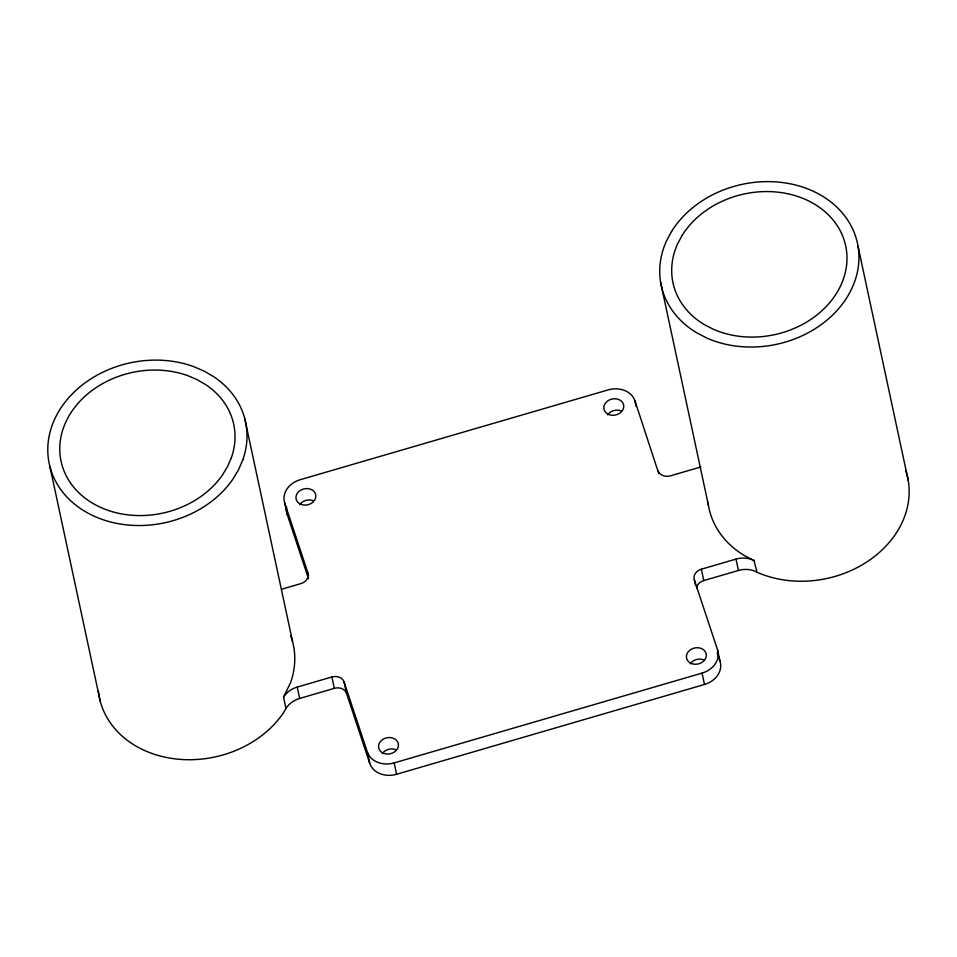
<?xml version="1.0" encoding="UTF-8"?>
<svg xmlns="http://www.w3.org/2000/svg" width="957" height="957" viewBox="0 0 957 957"><rect width="100%" height="100%" fill="white"/><g stroke="black" fill="none" stroke-linecap="round" stroke-linejoin="round"><path stroke-width="1.44" d="M98.368 691.145A100.353 81.8 -12.1 0 0 175.203 758.889A100.353 81.8 -12.1 0 0 282.997 713.491L285.987 708.503L283.559 697.139L290.629 682.52A100.353 81.8 -12.1 0 0 290.761 635.819M281.514 589.261L300.917 583.603A10.037 8.182 -12.1 0 0 307.963 573.016L284.731 502.999A22.083 17.992 -12.1 0 1 300.223 479.708L608.114 389.906A22.083 17.992 -12.1 0 1 634.958 400.851L658.799 473.715M700.871 466.956L670.39 475.844A10.037 8.182 -12.1 0 1 658.189 470.868M283.559 697.139A21.927 17.872 -12.1 0 1 297.244 687.078L331.876 676.97A10.037 8.182 -12.1 0 1 344.077 681.946L367.309 751.963L369.737 763.339A22.083 17.992 -12.1 0 0 396.581 774.273L704.484 684.47A22.083 17.992 -12.1 0 0 719.975 661.179L717.535 649.815L694.315 579.786A10.037 8.182 -12.1 0 1 701.349 569.2L735.993 559.103A21.556 17.573 -12.1 0 1 753.925 560.515L757.059 572.25A100.353 81.8 -12.1 0 0 868.956 560.539A100.353 81.8 -12.1 0 0 905.753 470.461M285.987 708.503A21.927 17.872 -12.1 0 1 299.673 698.443L334.316 688.334A10.037 8.182 -12.1 0 1 346.518 693.311L369.737 763.339M696.493 587.969A10.037 8.182 -12.1 0 1 703.79 580.576L738.421 570.468A21.556 17.573 -12.1 0 1 756.365 571.879M367.309 751.963A22.083 17.992 -12.1 0 0 394.152 762.908L702.043 673.106A22.083 17.992 -12.1 0 0 717.535 649.815M753.925 560.515L744.426 555.598A100.353 81.8 -12.1 0 1 707.989 502.341M717.188 652.782L719.975 661.179M284.731 502.999L287.172 514.364L308.537 578.794M858.022 246.236L908.229 480.438M735.993 559.103L738.421 570.468M660.641 282.423L708.407 505.248M701.349 569.2L703.79 580.576M694.315 579.786L695.524 585.469M702.043 673.106L704.484 684.47M634.958 400.851L636.178 406.534M394.152 762.908L396.581 774.273M344.077 681.946L346.518 693.311M331.876 676.97L334.316 688.334M307.963 573.016L308.561 575.863M244.753 418.592L292.531 641.429M297.244 687.078L299.673 698.443M50.027 467.04L100.234 701.242M287.172 514.364A22.083 17.992 -12.1 0 1 286.61 507.354M299.708 504.674A10.037 8.182 -12.1 0 1 313.322 500.714M607.599 414.871A10.037 8.182 -12.1 0 1 621.213 410.9M382.286 753.638A10.037 8.182 -12.1 0 1 395.887 749.678M690.176 663.835A10.037 8.182 -12.1 0 1 703.778 659.863M231.379 457.661L227.587 466.478L222.526 474.911A88.295 71.966 -12.1 0 1 103.846 508.777A88.295 71.966 -12.1 0 1 70.447 413.496A88.295 71.966 -12.1 0 1 187.716 375.623L197.154 379.654L205.803 384.69A88.295 71.966 -12.1 0 1 231.379 457.661M242.863 459.695L238.544 469.708L232.79 479.301A100.353 81.8 -12.1 0 1 97.901 517.797A100.353 81.8 -12.1 0 1 59.92 409.488A100.353 81.8 -12.1 0 1 193.23 366.447L203.949 371.029L213.782 376.735A100.353 81.8 -12.1 0 1 242.863 459.695M671.527 231.534L666.323 241.308A100.353 81.8 -12.1 0 0 696.66 332.761L706.852 338.048A100.353 81.8 -12.1 0 0 845.091 300.283A100.353 81.8 -12.1 0 0 808.21 189.103A100.353 81.8 -12.1 0 0 671.527 231.534M682.09 235.47L677.508 244.071A88.295 71.966 -12.1 0 0 704.196 324.543L713.168 329.184A88.295 71.966 -12.1 0 0 834.779 295.964A88.295 71.966 -12.1 0 0 802.337 198.147A88.295 71.966 -12.1 0 0 682.09 235.47M300.917 504.315A10.037 8.182 -12.1 0 0 315.858 496.133A10.037 8.182 -12.1 0 0 300.917 490.032A10.037 8.182 -12.1 0 0 300.917 504.315M608.819 414.501A10.037 8.182 -12.1 0 0 623.761 406.318A10.037 8.182 -12.1 0 0 608.808 400.229A10.037 8.182 -12.1 0 0 608.819 414.501M383.494 753.279A10.037 8.182 -12.1 0 0 398.435 745.096A10.037 8.182 -12.1 0 0 383.494 739.007A10.037 8.182 -12.1 0 0 383.494 753.279M691.385 663.476A10.037 8.182 -12.1 0 0 706.326 655.282A10.037 8.182 -12.1 0 0 691.385 649.193A10.037 8.182 -12.1 0 0 691.385 663.476"/></g></svg>
